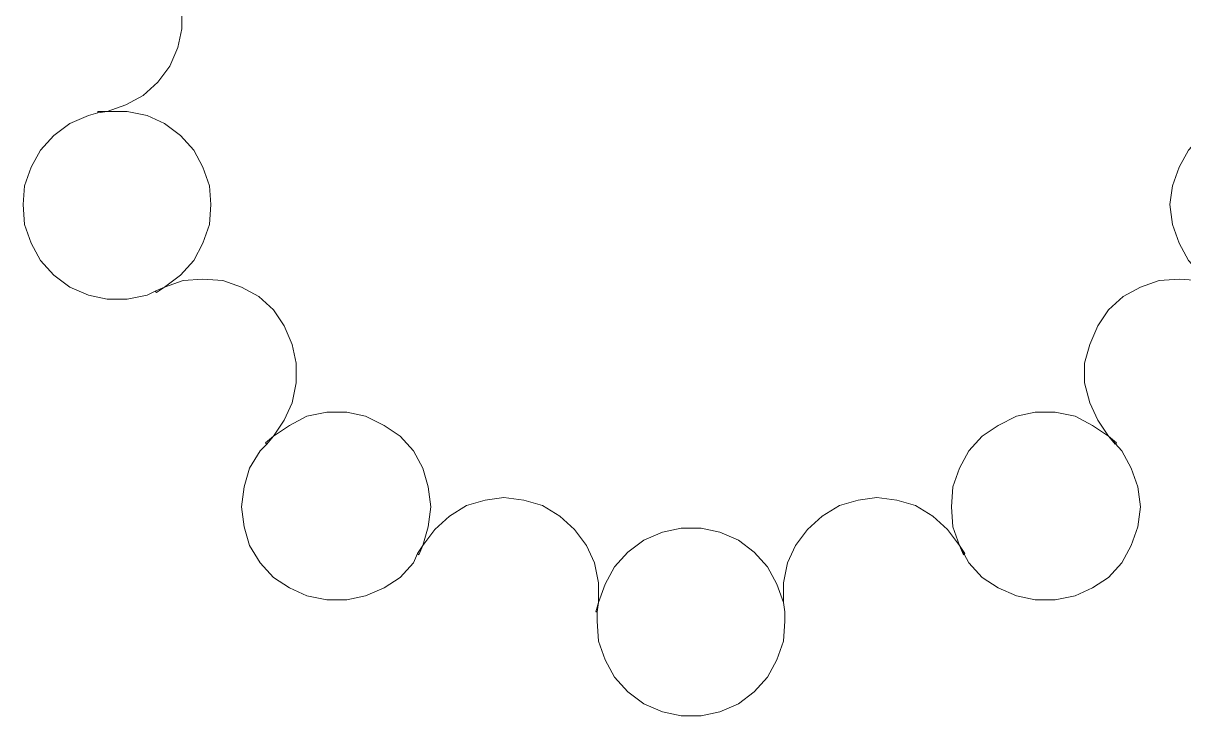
# Model space of a CAD drawing. Header units: millimetres. Extents: x -299 to 252, y -245 to 245.
# Drawn here: x -60.61 to -42.17, y -181.12 to -170.11 of the extents above; entities that cross this region are included whole.
import ezdxf

# ---------------------------------------------------------------- set-up
doc = ezdxf.new("R2010")
doc.units = ezdxf.units.MM
doc.header["$MEASUREMENT"] = 0

msp = doc.modelspace()

# ---------------------------------------------------------------- linework, layer by layer
at = {"lineweight": 9}
for points, knots in [([(-48.5069, -160.608), (-48.5069, -160.608), (-48.5281, -160.7562), (-48.5281, -160.7562), (-48.5281, -160.7562), (-48.5281, -160.7562), (-48.5281, -161.0737), (-48.5281, -161.0737), (-48.5281, -161.0737), (-48.5281, -161.0737), (-48.4646, -161.37), (-48.4646, -161.37), (-48.4646, -161.37), (-48.4646, -161.37), (-48.3376, -161.6664), (-48.3376, -161.6664), (-48.3376, -161.6664), (-48.3376, -161.6664), (-48.1471, -161.9204), (-48.1471, -161.9204), (-48.1471, -161.9204), (-48.1471, -161.9204), (-47.9142, -162.132), (-47.9142, -162.132), (-47.9142, -162.132), (-47.9142, -162.132), (-47.6391, -162.2802), (-47.6391, -162.2802), (-47.6391, -162.2802), (-47.6391, -162.2802), (-47.3427, -162.386), (-47.3427, -162.386), (-47.3427, -162.386), (-47.3427, -162.386), (-47.0464, -162.4072), (-47.0464, -162.4072), (-47.0464, -162.4072), (-47.0464, -162.4072), (-46.7289, -162.386), (-46.7289, -162.386), (-46.7289, -162.386), (-46.7289, -162.386), (-46.4326, -162.2802), (-46.4326, -162.2802), (-46.4326, -162.2802), (-46.4326, -162.2802), (-46.1574, -162.132), (-46.1574, -162.132), (-46.1574, -162.132), (-46.1574, -162.132), (-45.9246, -161.9204), (-45.9246, -161.9204), (-45.9246, -161.9204), (-45.9246, -161.9204), (-45.7341, -161.6664), (-45.7341, -161.6664), (-45.7341, -161.6664), (-45.7341, -161.6664), (-45.6706, -161.5182), (-45.6706, -161.5182), (-45.6706, -161.5182), (-45.6706, -161.5182), (-45.6494, -161.5394), (-45.6494, -161.5394), (-45.6494, -161.5394), (-45.6494, -161.5394), (-45.7341, -161.6664), (-45.7341, -161.6664), (-45.7341, -161.6664), (-45.7341, -161.6664), (-45.8399, -161.9627), (-45.8399, -161.9627), (-45.8399, -161.9627), (-45.8399, -161.9627), (-45.8611, -162.2802), (-45.8611, -162.2802), (-45.8611, -162.2802), (-45.8611, -162.2802), (-45.8399, -162.5977), (-45.8399, -162.5977), (-45.8399, -162.5977), (-45.8399, -162.5977), (-45.7341, -162.894), (-45.7341, -162.894), (-45.7341, -162.894), (-45.7341, -162.894), (-45.5859, -163.1692), (-45.5859, -163.1692), (-45.5859, -163.1692), (-45.5859, -163.1692), (-45.3742, -163.402), (-45.3742, -163.402), (-45.3742, -163.402), (-45.3742, -163.402), (-45.1202, -163.5714), (-45.1202, -163.5714), (-45.1202, -163.5714), (-45.1202, -163.5714), (-44.8239, -163.6984), (-44.8239, -163.6984), (-44.8239, -163.6984), (-44.8239, -163.6984), (-44.5276, -163.7619), (-44.5276, -163.7619), (-44.5276, -163.7619), (-44.5276, -163.7619), (-44.2101, -163.7619), (-44.2101, -163.7619), (-44.2101, -163.7619), (-44.2101, -163.7619), (-43.8926, -163.6984), (-43.8926, -163.6984), (-43.8926, -163.6984), (-43.8926, -163.6984), (-43.6174, -163.5714), (-43.6174, -163.5714), (-43.6174, -163.5714), (-43.6174, -163.5714), (-43.3634, -163.402), (-43.3634, -163.402), (-43.3634, -163.402), (-43.3634, -163.402), (-43.2576, -163.275), (-43.2576, -163.275), (-43.2576, -163.275), (-43.2576, -163.275), (-43.2364, -163.2962), (-43.2364, -163.2962), (-43.2364, -163.2962), (-43.2364, -163.2962), (-43.3634, -163.402), (-43.3634, -163.402), (-43.3634, -163.402), (-43.3634, -163.402), (-43.5327, -163.656), (-43.5327, -163.656), (-43.5327, -163.656), (-43.5327, -163.656), (-43.6597, -163.9312), (-43.6597, -163.9312), (-43.6597, -163.9312), (-43.6597, -163.9312), (-43.7444, -164.2487), (-43.7444, -164.2487), (-43.7444, -164.2487), (-43.7444, -164.2487), (-43.7444, -164.5662), (-43.7444, -164.5662), (-43.7444, -164.5662), (-43.7444, -164.5662), (-43.6597, -164.8625), (-43.6597, -164.8625), (-43.6597, -164.8625), (-43.6597, -164.8625), (-43.5327, -165.1589), (-43.5327, -165.1589), (-43.5327, -165.1589), (-43.5327, -165.1589), (-43.3634, -165.4129), (-43.3634, -165.4129), (-43.3634, -165.4129), (-43.3634, -165.4129), (-43.1306, -165.6034), (-43.1306, -165.6034), (-43.1306, -165.6034), (-43.1306, -165.6034), (-42.8554, -165.7727), (-42.8554, -165.7727), (-42.8554, -165.7727), (-42.8554, -165.7727), (-42.5591, -165.8574), (-42.5591, -165.8574), (-42.5591, -165.8574), (-42.5591, -165.8574), (-42.2416, -165.8997), (-42.2416, -165.8997), (-42.2416, -165.8997), (-42.2416, -165.8997), (-41.9241, -165.8574), (-41.9241, -165.8574), (-41.9241, -165.8574), (-41.9241, -165.8574), (-41.6277, -165.7727), (-41.6277, -165.7727), (-41.6277, -165.7727), (-41.6277, -165.7727), (-41.5007, -165.688), (-41.5007, -165.688), (-41.5007, -165.688), (-41.5007, -165.688), (-41.4796, -165.7092), (-41.4796, -165.7092), (-41.4796, -165.7092), (-41.4796, -165.7092), (-41.6277, -165.7727), (-41.6277, -165.7727), (-41.6277, -165.7727), (-41.6277, -165.7727), (-41.8817, -165.9632), (-41.8817, -165.9632), (-41.8817, -165.9632), (-41.8817, -165.9632), (-42.0934, -166.196), (-42.0934, -166.196), (-42.0934, -166.196), (-42.0934, -166.196), (-42.2416, -166.4712), (-42.2416, -166.4712), (-42.2416, -166.4712), (-42.2416, -166.4712), (-42.3474, -166.7675), (-42.3474, -166.7675), (-42.3474, -166.7675), (-42.3474, -166.7675), (-42.3897, -167.0639), (-42.3897, -167.0639), (-42.3897, -167.0639), (-42.3897, -167.0639), (-42.3474, -167.3814), (-42.3474, -167.3814), (-42.3474, -167.3814), (-42.3474, -167.3814), (-42.2416, -167.6777), (-42.2416, -167.6777), (-42.2416, -167.6777), (-42.2416, -167.6777), (-42.0934, -167.9529), (-42.0934, -167.9529), (-42.0934, -167.9529), (-42.0934, -167.9529), (-41.8817, -168.1857), (-41.8817, -168.1857), (-41.8817, -168.1857), (-41.8817, -168.1857), (-41.6277, -168.3762), (-41.6277, -168.3762), (-41.6277, -168.3762), (-41.6277, -168.3762), (-41.3526, -168.5032), (-41.3526, -168.5032), (-41.3526, -168.5032), (-41.3526, -168.5032), (-41.0351, -168.5667), (-41.0351, -168.5667), (-41.0351, -168.5667), (-41.0351, -168.5667), (-40.7176, -168.5667), (-40.7176, -168.5667), (-40.7176, -168.5667), (-40.7176, -168.5667), (-41.0139, -168.6725), (-41.0139, -168.6725), (-41.0139, -168.6725), (-41.0139, -168.6725), (-41.2891, -168.8207), (-41.2891, -168.8207), (-41.2891, -168.8207), (-41.2891, -168.8207), (-41.5219, -169.0324), (-41.5219, -169.0324), (-41.5219, -169.0324), (-41.5219, -169.0324), (-41.7124, -169.2864), (-41.7124, -169.2864), (-41.7124, -169.2864), (-41.7124, -169.2864), (-41.8394, -169.5615), (-41.8394, -169.5615), (-41.8394, -169.5615), (-41.8394, -169.5615), (-41.9029, -169.879), (-41.9029, -169.879), (-41.9029, -169.879), (-41.9029, -169.879), (-41.9029, -170.1965), (-41.9029, -170.1965), (-41.9029, -170.1965), (-41.9029, -170.1965), (-41.8394, -170.4929), (-41.8394, -170.4929), (-41.8394, -170.4929), (-41.8394, -170.4929), (-41.7124, -170.7892), (-41.7124, -170.7892), (-41.7124, -170.7892), (-41.7124, -170.7892), (-41.5219, -171.0432), (-41.5219, -171.0432), (-41.5219, -171.0432), (-41.5219, -171.0432), (-41.2891, -171.2549), (-41.2891, -171.2549), (-41.2891, -171.2549), (-41.2891, -171.2549), (-41.0139, -171.403), (-41.0139, -171.403), (-41.0139, -171.403), (-41.0139, -171.403), (-40.7176, -171.5089), (-40.7176, -171.5089), (-40.7176, -171.5089), (-40.7176, -171.5089), (-40.5694, -171.5089), (-40.5694, -171.5089), (-40.5694, -171.5089), (-40.5694, -171.5089), (-40.5694, -171.53), (-40.5694, -171.53), (-40.5694, -171.53), (-40.5694, -171.53), (-40.7176, -171.5089), (-40.7176, -171.5089), (-40.7176, -171.5089), (-40.7176, -171.5089), (-41.0351, -171.5089), (-41.0351, -171.5089), (-41.0351, -171.5089), (-41.0351, -171.5089), (-41.3526, -171.5724), (-41.3526, -171.5724), (-41.3526, -171.5724), (-41.3526, -171.5724), (-41.6277, -171.6994), (-41.6277, -171.6994), (-41.6277, -171.6994), (-41.6277, -171.6994), (-41.8817, -171.8899), (-41.8817, -171.8899), (-41.8817, -171.8899), (-41.8817, -171.8899), (-42.0934, -172.1227), (-42.0934, -172.1227), (-42.0934, -172.1227), (-42.0934, -172.1227), (-42.2416, -172.3979), (-42.2416, -172.3979), (-42.2416, -172.3979), (-42.2416, -172.3979), (-42.3474, -172.6942), (-42.3474, -172.6942), (-42.3474, -172.6942), (-42.3474, -172.6942), (-42.3897, -172.9905), (-42.3897, -172.9905), (-42.3897, -172.9905), (-42.3897, -172.9905), (-42.3474, -173.308), (-42.3474, -173.308), (-42.3474, -173.308), (-42.3474, -173.308), (-42.2416, -173.6044), (-42.2416, -173.6044), (-42.2416, -173.6044), (-42.2416, -173.6044), (-42.0934, -173.8795), (-42.0934, -173.8795), (-42.0934, -173.8795), (-42.0934, -173.8795), (-41.8817, -174.1124), (-41.8817, -174.1124), (-41.8817, -174.1124), (-41.8817, -174.1124), (-41.6277, -174.3029), (-41.6277, -174.3029), (-41.6277, -174.3029), (-41.6277, -174.3029), (-41.4796, -174.3664), (-41.4796, -174.3664), (-41.4796, -174.3664), (-41.4796, -174.3664), (-41.5007, -174.3875), (-41.5007, -174.3875), (-41.5007, -174.3875), (-41.5007, -174.3875), (-41.6277, -174.3029), (-41.6277, -174.3029), (-41.6277, -174.3029), (-41.6277, -174.3029), (-41.9241, -174.197), (-41.9241, -174.197), (-41.9241, -174.197), (-41.9241, -174.197), (-42.2416, -174.1759), (-42.2416, -174.1759), (-42.2416, -174.1759), (-42.2416, -174.1759), (-42.5591, -174.197), (-42.5591, -174.197), (-42.5591, -174.197), (-42.5591, -174.197), (-42.8554, -174.3029), (-42.8554, -174.3029), (-42.8554, -174.3029), (-42.8554, -174.3029), (-43.1306, -174.451), (-43.1306, -174.451), (-43.1306, -174.451), (-43.1306, -174.451), (-43.3634, -174.6627), (-43.3634, -174.6627), (-43.3634, -174.6627), (-43.3634, -174.6627), (-43.5327, -174.9167), (-43.5327, -174.9167), (-43.5327, -174.9167), (-43.5327, -174.9167), (-43.6597, -175.213), (-43.6597, -175.213), (-43.6597, -175.213), (-43.6597, -175.213), (-43.7444, -175.5094), (-43.7444, -175.5094), (-43.7444, -175.5094), (-43.7444, -175.5094), (-43.7444, -175.8269), (-43.7444, -175.8269), (-43.7444, -175.8269), (-43.7444, -175.8269), (-43.6597, -176.1444), (-43.6597, -176.1444), (-43.6597, -176.1444), (-43.6597, -176.1444), (-43.5327, -176.4195), (-43.5327, -176.4195), (-43.5327, -176.4195), (-43.5327, -176.4195), (-43.3634, -176.6735), (-43.3634, -176.6735), (-43.3634, -176.6735), (-43.3634, -176.6735), (-43.2364, -176.7794), (-43.2364, -176.7794), (-43.2364, -176.7794), (-43.2364, -176.7794), (-43.2576, -176.8005), (-43.2576, -176.8005), (-43.2576, -176.8005), (-43.2576, -176.8005), (-43.3634, -176.6735), (-43.3634, -176.6735), (-43.3634, -176.6735), (-43.3634, -176.6735), (-43.6174, -176.5042), (-43.6174, -176.5042), (-43.6174, -176.5042), (-43.6174, -176.5042), (-43.8926, -176.356), (-43.8926, -176.356), (-43.8926, -176.356), (-43.8926, -176.356), (-44.2101, -176.2925), (-44.2101, -176.2925), (-44.2101, -176.2925), (-44.2101, -176.2925), (-44.5276, -176.2925), (-44.5276, -176.2925), (-44.5276, -176.2925), (-44.5276, -176.2925), (-44.8239, -176.356), (-44.8239, -176.356), (-44.8239, -176.356), (-44.8239, -176.356), (-45.1202, -176.5042), (-45.1202, -176.5042), (-45.1202, -176.5042), (-45.1202, -176.5042), (-45.3742, -176.6735), (-45.3742, -176.6735), (-45.3742, -176.6735), (-45.3742, -176.6735), (-45.5859, -176.9064), (-45.5859, -176.9064), (-45.5859, -176.9064), (-45.5859, -176.9064), (-45.7341, -177.1815), (-45.7341, -177.1815), (-45.7341, -177.1815), (-45.7341, -177.1815), (-45.8399, -177.4779), (-45.8399, -177.4779), (-45.8399, -177.4779), (-45.8399, -177.4779), (-45.8611, -177.7954), (-45.8611, -177.7954), (-45.8611, -177.7954), (-45.8611, -177.7954), (-45.8399, -178.1129), (-45.8399, -178.1129), (-45.8399, -178.1129), (-45.8399, -178.1129), (-45.7341, -178.4092), (-45.7341, -178.4092), (-45.7341, -178.4092), (-45.7341, -178.4092), (-45.6494, -178.5362), (-45.6494, -178.5362), (-45.6494, -178.5362), (-45.6494, -178.5362), (-45.6706, -178.5574), (-45.6706, -178.5574)], [0, 0, 0, 0, 0.0079365, 0.0079365, 0.0079365, 0.0079365, 0.015873, 0.015873, 0.015873, 0.015873, 0.0238095, 0.0238095, 0.0238095, 0.0238095, 0.031746, 0.031746, 0.031746, 0.031746, 0.0396825, 0.0396825, 0.0396825, 0.0396825, 0.047619, 0.047619, 0.047619, 0.047619, 0.0555556, 0.0555556, 0.0555556, 0.0555556, 0.0634921, 0.0634921, 0.0634921, 0.0634921, 0.0714286, 0.0714286, 0.0714286, 0.0714286, 0.0793651, 0.0793651, 0.0793651, 0.0793651, 0.0873016, 0.0873016, 0.0873016, 0.0873016, 0.0952381, 0.0952381, 0.0952381, 0.0952381, 0.1031746, 0.1031746, 0.1031746, 0.1031746, 0.1111111, 0.1111111, 0.1111111, 0.1111111, 0.1190476, 0.1190476, 0.1190476, 0.1190476, 0.1269841, 0.1269841, 0.1269841, 0.1269841, 0.1349206, 0.1349206, 0.1349206, 0.1349206, 0.1428571, 0.1428571, 0.1428571, 0.1428571, 0.1507937, 0.1507937, 0.1507937, 0.1507937, 0.1587302, 0.1587302, 0.1587302, 0.1587302, 0.1666667, 0.1666667, 0.1666667, 0.1666667, 0.1746032, 0.1746032, 0.1746032, 0.1746032, 0.1825397, 0.1825397, 0.1825397, 0.1825397, 0.1904762, 0.1904762, 0.1904762, 0.1904762, 0.1984127, 0.1984127, 0.1984127, 0.1984127, 0.2063492, 0.2063492, 0.2063492, 0.2063492, 0.2142857, 0.2142857, 0.2142857, 0.2142857, 0.2222222, 0.2222222, 0.2222222, 0.2222222, 0.2301587, 0.2301587, 0.2301587, 0.2301587, 0.2380952, 0.2380952, 0.2380952, 0.2380952, 0.2460317, 0.2460317, 0.2460317, 0.2460317, 0.2539683, 0.2539683, 0.2539683, 0.2539683, 0.2619048, 0.2619048, 0.2619048, 0.2619048, 0.2698413, 0.2698413, 0.2698413, 0.2698413, 0.2777778, 0.2777778, 0.2777778, 0.2777778, 0.2857143, 0.2857143, 0.2857143, 0.2857143, 0.2936508, 0.2936508, 0.2936508, 0.2936508, 0.3015873, 0.3015873, 0.3015873, 0.3015873, 0.3095238, 0.3095238, 0.3095238, 0.3095238, 0.3174603, 0.3174603, 0.3174603, 0.3174603, 0.3253968, 0.3253968, 0.3253968, 0.3253968, 0.3333333, 0.3333333, 0.3333333, 0.3333333, 0.3412698, 0.3412698, 0.3412698, 0.3412698, 0.3492063, 0.3492063, 0.3492063, 0.3492063, 0.3571429, 0.3571429, 0.3571429, 0.3571429, 0.3650794, 0.3650794, 0.3650794, 0.3650794, 0.3730159, 0.3730159, 0.3730159, 0.3730159, 0.3809524, 0.3809524, 0.3809524, 0.3809524, 0.3888889, 0.3888889, 0.3888889, 0.3888889, 0.3968254, 0.3968254, 0.3968254, 0.3968254, 0.4047619, 0.4047619, 0.4047619, 0.4047619, 0.4126984, 0.4126984, 0.4126984, 0.4126984, 0.4206349, 0.4206349, 0.4206349, 0.4206349, 0.4285714, 0.4285714, 0.4285714, 0.4285714, 0.4365079, 0.4365079, 0.4365079, 0.4365079, 0.4444444, 0.4444444, 0.4444444, 0.4444444, 0.452381, 0.452381, 0.452381, 0.452381, 0.4603175, 0.4603175, 0.4603175, 0.4603175, 0.468254, 0.468254, 0.468254, 0.468254, 0.4761905, 0.4761905, 0.4761905, 0.4761905, 0.484127, 0.484127, 0.484127, 0.484127, 0.4920635, 0.4920635, 0.4920635, 0.4920635, 0.5, 0.5, 0.5, 0.5, 0.5079365, 0.5079365, 0.5079365, 0.5079365, 0.515873, 0.515873, 0.515873, 0.515873, 0.5238095, 0.5238095, 0.5238095, 0.5238095, 0.531746, 0.531746, 0.531746, 0.531746, 0.5396825, 0.5396825, 0.5396825, 0.5396825, 0.547619, 0.547619, 0.547619, 0.547619, 0.5555556, 0.5555556, 0.5555556, 0.5555556, 0.5634921, 0.5634921, 0.5634921, 0.5634921, 0.5714286, 0.5714286, 0.5714286, 0.5714286, 0.5793651, 0.5793651, 0.5793651, 0.5793651, 0.5873016, 0.5873016, 0.5873016, 0.5873016, 0.5952381, 0.5952381, 0.5952381, 0.5952381, 0.6031746, 0.6031746, 0.6031746, 0.6031746, 0.6111111, 0.6111111, 0.6111111, 0.6111111, 0.6190476, 0.6190476, 0.6190476, 0.6190476, 0.6269841, 0.6269841, 0.6269841, 0.6269841, 0.6349206, 0.6349206, 0.6349206, 0.6349206, 0.6428571, 0.6428571, 0.6428571, 0.6428571, 0.6507937, 0.6507937, 0.6507937, 0.6507937, 0.6587302, 0.6587302, 0.6587302, 0.6587302, 0.6666667, 0.6666667, 0.6666667, 0.6666667, 0.6746032, 0.6746032, 0.6746032, 0.6746032, 0.6825397, 0.6825397, 0.6825397, 0.6825397, 0.6904762, 0.6904762, 0.6904762, 0.6904762, 0.6984127, 0.6984127, 0.6984127, 0.6984127, 0.7063492, 0.7063492, 0.7063492, 0.7063492, 0.7142857, 0.7142857, 0.7142857, 0.7142857, 0.7222222, 0.7222222, 0.7222222, 0.7222222, 0.7301587, 0.7301587, 0.7301587, 0.7301587, 0.7380952, 0.7380952, 0.7380952, 0.7380952, 0.7460317, 0.7460317, 0.7460317, 0.7460317, 0.7539683, 0.7539683, 0.7539683, 0.7539683, 0.7619048, 0.7619048, 0.7619048, 0.7619048, 0.7698413, 0.7698413, 0.7698413, 0.7698413, 0.7777778, 0.7777778, 0.7777778, 0.7777778, 0.7857143, 0.7857143, 0.7857143, 0.7857143, 0.7936508, 0.7936508, 0.7936508, 0.7936508, 0.8015873, 0.8015873, 0.8015873, 0.8015873, 0.8095238, 0.8095238, 0.8095238, 0.8095238, 0.8174603, 0.8174603, 0.8174603, 0.8174603, 0.8253968, 0.8253968, 0.8253968, 0.8253968, 0.8333333, 0.8333333, 0.8333333, 0.8333333, 0.8412698, 0.8412698, 0.8412698, 0.8412698, 0.8492063, 0.8492063, 0.8492063, 0.8492063, 0.8571429, 0.8571429, 0.8571429, 0.8571429, 0.8650794, 0.8650794, 0.8650794, 0.8650794, 0.8730159, 0.8730159, 0.8730159, 0.8730159, 0.8809524, 0.8809524, 0.8809524, 0.8809524, 0.8888889, 0.8888889, 0.8888889, 0.8888889, 0.8968254, 0.8968254, 0.8968254, 0.8968254, 0.9047619, 0.9047619, 0.9047619, 0.9047619, 0.9126984, 0.9126984, 0.9126984, 0.9126984, 0.9206349, 0.9206349, 0.9206349, 0.9206349, 0.9285714, 0.9285714, 0.9285714, 0.9285714, 0.9365079, 0.9365079, 0.9365079, 0.9365079, 0.9444444, 0.9444444, 0.9444444, 0.9444444, 0.952381, 0.952381, 0.952381, 0.952381, 0.9603175, 0.9603175, 0.9603175, 0.9603175, 0.968254, 0.968254, 0.968254, 0.968254, 0.9761905, 0.9761905, 0.9761905, 0.9761905, 0.984127, 0.984127, 0.984127, 0.984127, 1, 1, 1, 1]), ([(-59.4289, -171.53), (-59.4289, -171.53), (-59.5771, -171.5724), (-59.5771, -171.5724), (-59.5771, -171.5724), (-59.5771, -171.5724), (-59.8734, -171.6994), (-59.8734, -171.6994), (-59.8734, -171.6994), (-59.8734, -171.6994), (-60.1274, -171.8899), (-60.1274, -171.8899), (-60.1274, -171.8899), (-60.1274, -171.8899), (-60.3391, -172.1227), (-60.3391, -172.1227), (-60.3391, -172.1227), (-60.3391, -172.1227), (-60.4873, -172.3979), (-60.4873, -172.3979), (-60.4873, -172.3979), (-60.4873, -172.3979), (-60.5931, -172.6942), (-60.5931, -172.6942), (-60.5931, -172.6942), (-60.5931, -172.6942), (-60.6143, -172.9905), (-60.6143, -172.9905), (-60.6143, -172.9905), (-60.6143, -172.9905), (-60.5931, -173.308), (-60.5931, -173.308), (-60.5931, -173.308), (-60.5931, -173.308), (-60.4873, -173.6044), (-60.4873, -173.6044), (-60.4873, -173.6044), (-60.4873, -173.6044), (-60.3391, -173.8795), (-60.3391, -173.8795), (-60.3391, -173.8795), (-60.3391, -173.8795), (-60.1274, -174.1124), (-60.1274, -174.1124), (-60.1274, -174.1124), (-60.1274, -174.1124), (-59.8734, -174.3029), (-59.8734, -174.3029), (-59.8734, -174.3029), (-59.8734, -174.3029), (-59.5771, -174.4299), (-59.5771, -174.4299), (-59.5771, -174.4299), (-59.5771, -174.4299), (-59.2808, -174.4934), (-59.2808, -174.4934), (-59.2808, -174.4934), (-59.2808, -174.4934), (-58.9633, -174.4934), (-58.9633, -174.4934), (-58.9633, -174.4934), (-58.9633, -174.4934), (-58.6458, -174.4299), (-58.6458, -174.4299)], [0, 0, 0, 0, 0.0588235, 0.0588235, 0.0588235, 0.0588235, 0.1176471, 0.1176471, 0.1176471, 0.1176471, 0.1764706, 0.1764706, 0.1764706, 0.1764706, 0.2352941, 0.2352941, 0.2352941, 0.2352941, 0.2941176, 0.2941176, 0.2941176, 0.2941176, 0.3529412, 0.3529412, 0.3529412, 0.3529412, 0.4117647, 0.4117647, 0.4117647, 0.4117647, 0.4705882, 0.4705882, 0.4705882, 0.4705882, 0.5294118, 0.5294118, 0.5294118, 0.5294118, 0.5882353, 0.5882353, 0.5882353, 0.5882353, 0.6470588, 0.6470588, 0.6470588, 0.6470588, 0.7058824, 0.7058824, 0.7058824, 0.7058824, 0.7647059, 0.7647059, 0.7647059, 0.7647059, 0.8235294, 0.8235294, 0.8235294, 0.8235294, 0.8823529, 0.8823529, 0.8823529, 0.8823529, 1, 1, 1, 1]), ([(-59.4289, -171.53), (-59.4289, -171.53), (-59.4289, -171.5089), (-59.4289, -171.5089), (-59.4289, -171.5089), (-59.4289, -171.5089), (-59.2808, -171.5089), (-59.2808, -171.5089), (-59.2808, -171.5089), (-59.2808, -171.5089), (-59.4289, -171.53), (-59.4289, -171.53)], [0, 0, 0, 0, 0.25, 0.25, 0.25, 0.25, 0.5, 0.5, 0.5, 0.5, 1, 1, 1, 1]), ([(-58.9633, -171.5089), (-58.9633, -171.5089), (-59.2808, -171.5089), (-59.2808, -171.5089), (-59.2808, -171.5089), (-59.2808, -171.5089), (-58.9844, -171.403), (-58.9844, -171.403)], [0, 0, 0, 0, 0.3333333, 0.3333333, 0.3333333, 0.3333333, 1, 1, 1, 1]), ([(-43.1517, -176.9064), (-43.1517, -176.9064), (-43.3634, -176.6735), (-43.3634, -176.6735), (-43.3634, -176.6735), (-43.3634, -176.6735), (-43.6174, -176.5042), (-43.6174, -176.5042), (-43.6174, -176.5042), (-43.6174, -176.5042), (-43.8926, -176.356), (-43.8926, -176.356), (-43.8926, -176.356), (-43.8926, -176.356), (-44.2101, -176.2925), (-44.2101, -176.2925), (-44.2101, -176.2925), (-44.2101, -176.2925), (-44.5276, -176.2925), (-44.5276, -176.2925), (-44.5276, -176.2925), (-44.5276, -176.2925), (-44.8239, -176.356), (-44.8239, -176.356), (-44.8239, -176.356), (-44.8239, -176.356), (-45.1202, -176.5042), (-45.1202, -176.5042), (-45.1202, -176.5042), (-45.1202, -176.5042), (-45.3742, -176.6735), (-45.3742, -176.6735), (-45.3742, -176.6735), (-45.3742, -176.6735), (-45.5859, -176.9064), (-45.5859, -176.9064), (-45.5859, -176.9064), (-45.5859, -176.9064), (-45.7341, -177.1815), (-45.7341, -177.1815), (-45.7341, -177.1815), (-45.7341, -177.1815), (-45.8399, -177.4779), (-45.8399, -177.4779), (-45.8399, -177.4779), (-45.8399, -177.4779), (-45.8611, -177.7954), (-45.8611, -177.7954), (-45.8611, -177.7954), (-45.8611, -177.7954), (-45.8399, -178.1129), (-45.8399, -178.1129), (-45.8399, -178.1129), (-45.8399, -178.1129), (-45.7341, -178.4092), (-45.7341, -178.4092), (-45.7341, -178.4092), (-45.7341, -178.4092), (-45.5859, -178.6844), (-45.5859, -178.6844)], [0, 0, 0, 0, 0.0625, 0.0625, 0.0625, 0.0625, 0.125, 0.125, 0.125, 0.125, 0.1875, 0.1875, 0.1875, 0.1875, 0.25, 0.25, 0.25, 0.25, 0.3125, 0.3125, 0.3125, 0.3125, 0.375, 0.375, 0.375, 0.375, 0.4375, 0.4375, 0.4375, 0.4375, 0.5, 0.5, 0.5, 0.5, 0.5625, 0.5625, 0.5625, 0.5625, 0.625, 0.625, 0.625, 0.625, 0.6875, 0.6875, 0.6875, 0.6875, 0.75, 0.75, 0.75, 0.75, 0.8125, 0.8125, 0.8125, 0.8125, 0.875, 0.875, 0.875, 0.875, 1, 1, 1, 1]), ([(-56.7408, -176.8005), (-56.7408, -176.8005), (-56.8466, -176.9064), (-56.8466, -176.9064), (-56.8466, -176.9064), (-56.8466, -176.9064), (-57.0159, -177.1815), (-57.0159, -177.1815), (-57.0159, -177.1815), (-57.0159, -177.1815), (-57.1006, -177.4779), (-57.1006, -177.4779), (-57.1006, -177.4779), (-57.1006, -177.4779), (-57.1429, -177.7954), (-57.1429, -177.7954), (-57.1429, -177.7954), (-57.1429, -177.7954), (-57.1006, -178.1129), (-57.1006, -178.1129), (-57.1006, -178.1129), (-57.1006, -178.1129), (-57.0159, -178.4092), (-57.0159, -178.4092), (-57.0159, -178.4092), (-57.0159, -178.4092), (-56.8466, -178.6844), (-56.8466, -178.6844), (-56.8466, -178.6844), (-56.8466, -178.6844), (-56.6349, -178.9172), (-56.6349, -178.9172), (-56.6349, -178.9172), (-56.6349, -178.9172), (-56.3809, -179.0865), (-56.3809, -179.0865), (-56.3809, -179.0865), (-56.3809, -179.0865), (-56.1058, -179.2135), (-56.1058, -179.2135), (-56.1058, -179.2135), (-56.1058, -179.2135), (-55.7883, -179.277), (-55.7883, -179.277), (-55.7883, -179.277), (-55.7883, -179.277), (-55.4708, -179.277), (-55.4708, -179.277), (-55.4708, -179.277), (-55.4708, -179.277), (-55.1744, -179.2135), (-55.1744, -179.2135), (-55.1744, -179.2135), (-55.1744, -179.2135), (-54.8781, -179.0865), (-54.8781, -179.0865), (-54.8781, -179.0865), (-54.8781, -179.0865), (-54.6241, -178.9172), (-54.6241, -178.9172), (-54.6241, -178.9172), (-54.6241, -178.9172), (-54.4124, -178.6844), (-54.4124, -178.6844)], [0, 0, 0, 0, 0.0588235, 0.0588235, 0.0588235, 0.0588235, 0.1176471, 0.1176471, 0.1176471, 0.1176471, 0.1764706, 0.1764706, 0.1764706, 0.1764706, 0.2352941, 0.2352941, 0.2352941, 0.2352941, 0.2941176, 0.2941176, 0.2941176, 0.2941176, 0.3529412, 0.3529412, 0.3529412, 0.3529412, 0.4117647, 0.4117647, 0.4117647, 0.4117647, 0.4705882, 0.4705882, 0.4705882, 0.4705882, 0.5294118, 0.5294118, 0.5294118, 0.5294118, 0.5882353, 0.5882353, 0.5882353, 0.5882353, 0.6470588, 0.6470588, 0.6470588, 0.6470588, 0.7058824, 0.7058824, 0.7058824, 0.7058824, 0.7647059, 0.7647059, 0.7647059, 0.7647059, 0.8235294, 0.8235294, 0.8235294, 0.8235294, 0.8823529, 0.8823529, 0.8823529, 0.8823529, 1, 1, 1, 1]), ([(-45.5859, -178.6844), (-45.5859, -178.6844), (-45.3742, -178.9172), (-45.3742, -178.9172), (-45.3742, -178.9172), (-45.3742, -178.9172), (-45.1202, -179.0865), (-45.1202, -179.0865), (-45.1202, -179.0865), (-45.1202, -179.0865), (-44.8239, -179.2135), (-44.8239, -179.2135), (-44.8239, -179.2135), (-44.8239, -179.2135), (-44.5276, -179.277), (-44.5276, -179.277), (-44.5276, -179.277), (-44.5276, -179.277), (-44.2101, -179.277), (-44.2101, -179.277), (-44.2101, -179.277), (-44.2101, -179.277), (-43.8926, -179.2135), (-43.8926, -179.2135), (-43.8926, -179.2135), (-43.8926, -179.2135), (-43.6174, -179.0865), (-43.6174, -179.0865), (-43.6174, -179.0865), (-43.6174, -179.0865), (-43.3634, -178.9172), (-43.3634, -178.9172), (-43.3634, -178.9172), (-43.3634, -178.9172), (-43.1517, -178.6844), (-43.1517, -178.6844), (-43.1517, -178.6844), (-43.1517, -178.6844), (-43.0036, -178.4092), (-43.0036, -178.4092), (-43.0036, -178.4092), (-43.0036, -178.4092), (-42.8977, -178.1129), (-42.8977, -178.1129), (-42.8977, -178.1129), (-42.8977, -178.1129), (-42.8554, -177.7954), (-42.8554, -177.7954), (-42.8554, -177.7954), (-42.8554, -177.7954), (-42.8977, -177.4779), (-42.8977, -177.4779), (-42.8977, -177.4779), (-42.8977, -177.4779), (-43.0036, -177.1815), (-43.0036, -177.1815), (-43.0036, -177.1815), (-43.0036, -177.1815), (-43.1517, -176.9064), (-43.1517, -176.9064)], [0, 0, 0, 0, 0.0625, 0.0625, 0.0625, 0.0625, 0.125, 0.125, 0.125, 0.125, 0.1875, 0.1875, 0.1875, 0.1875, 0.25, 0.25, 0.25, 0.25, 0.3125, 0.3125, 0.3125, 0.3125, 0.375, 0.375, 0.375, 0.375, 0.4375, 0.4375, 0.4375, 0.4375, 0.5, 0.5, 0.5, 0.5, 0.5625, 0.5625, 0.5625, 0.5625, 0.625, 0.625, 0.625, 0.625, 0.6875, 0.6875, 0.6875, 0.6875, 0.75, 0.75, 0.75, 0.75, 0.8125, 0.8125, 0.8125, 0.8125, 0.875, 0.875, 0.875, 0.875, 1, 1, 1, 1]), ([(-51.4914, -179.4675), (-51.4914, -179.4675), (-51.4914, -179.6157), (-51.4914, -179.6157), (-51.4914, -179.6157), (-51.4914, -179.6157), (-51.4703, -179.9332), (-51.4703, -179.9332), (-51.4703, -179.9332), (-51.4703, -179.9332), (-51.3644, -180.2295), (-51.3644, -180.2295), (-51.3644, -180.2295), (-51.3644, -180.2295), (-51.2163, -180.5047), (-51.2163, -180.5047), (-51.2163, -180.5047), (-51.2163, -180.5047), (-51.0046, -180.7375), (-51.0046, -180.7375), (-51.0046, -180.7375), (-51.0046, -180.7375), (-50.7506, -180.928), (-50.7506, -180.928), (-50.7506, -180.928), (-50.7506, -180.928), (-50.4543, -181.055), (-50.4543, -181.055), (-50.4543, -181.055), (-50.4543, -181.055), (-50.1579, -181.1185), (-50.1579, -181.1185), (-50.1579, -181.1185), (-50.1579, -181.1185), (-49.8404, -181.1185), (-49.8404, -181.1185), (-49.8404, -181.1185), (-49.8404, -181.1185), (-49.5441, -181.055), (-49.5441, -181.055), (-49.5441, -181.055), (-49.5441, -181.055), (-49.2477, -180.928), (-49.2477, -180.928), (-49.2477, -180.928), (-49.2477, -180.928), (-48.9937, -180.7375), (-48.9937, -180.7375), (-48.9937, -180.7375), (-48.9937, -180.7375), (-48.7821, -180.5047), (-48.7821, -180.5047), (-48.7821, -180.5047), (-48.7821, -180.5047), (-48.6339, -180.2295), (-48.6339, -180.2295), (-48.6339, -180.2295), (-48.6339, -180.2295), (-48.5281, -179.9332), (-48.5281, -179.9332), (-48.5281, -179.9332), (-48.5281, -179.9332), (-48.5069, -179.6157), (-48.5069, -179.6157)], [0, 0, 0, 0, 0.0588235, 0.0588235, 0.0588235, 0.0588235, 0.1176471, 0.1176471, 0.1176471, 0.1176471, 0.1764706, 0.1764706, 0.1764706, 0.1764706, 0.2352941, 0.2352941, 0.2352941, 0.2352941, 0.2941176, 0.2941176, 0.2941176, 0.2941176, 0.3529412, 0.3529412, 0.3529412, 0.3529412, 0.4117647, 0.4117647, 0.4117647, 0.4117647, 0.4705882, 0.4705882, 0.4705882, 0.4705882, 0.5294118, 0.5294118, 0.5294118, 0.5294118, 0.5882353, 0.5882353, 0.5882353, 0.5882353, 0.6470588, 0.6470588, 0.6470588, 0.6470588, 0.7058824, 0.7058824, 0.7058824, 0.7058824, 0.7647059, 0.7647059, 0.7647059, 0.7647059, 0.8235294, 0.8235294, 0.8235294, 0.8235294, 0.8823529, 0.8823529, 0.8823529, 0.8823529, 1, 1, 1, 1])]:
    msp.add_open_spline(points, degree=3, knots=knots, dxfattribs=at)
for points in [[(-58.0954, -170.1965), (-58.0954, -170.1965), (-58.0954, -169.879), (-58.0954, -169.879)], [(-58.1589, -170.4929), (-58.1589, -170.4929), (-58.0954, -170.1965), (-58.0954, -170.1965)], [(-58.2859, -170.7892), (-58.2859, -170.7892), (-58.1589, -170.4929), (-58.1589, -170.4929)], [(-58.4764, -171.0432), (-58.4764, -171.0432), (-58.2859, -170.7892), (-58.2859, -170.7892)], [(-58.7093, -171.2549), (-58.7093, -171.2549), (-58.4764, -171.0432), (-58.4764, -171.0432)], [(-58.9844, -171.403), (-58.9844, -171.403), (-58.7093, -171.2549), (-58.7093, -171.2549)], [(-58.6458, -171.5724), (-58.6458, -171.5724), (-58.9633, -171.5089), (-58.9633, -171.5089)], [(-58.3706, -171.6994), (-58.3706, -171.6994), (-58.6458, -171.5724), (-58.6458, -171.5724)], [(-58.1166, -171.8899), (-58.1166, -171.8899), (-58.3706, -171.6994), (-58.3706, -171.6994)], [(-57.9049, -172.1227), (-57.9049, -172.1227), (-58.1166, -171.8899), (-58.1166, -171.8899)], [(-57.7568, -172.3979), (-57.7568, -172.3979), (-57.9049, -172.1227), (-57.9049, -172.1227)], [(-57.6509, -172.6942), (-57.6509, -172.6942), (-57.7568, -172.3979), (-57.7568, -172.3979)], [(-57.6298, -172.9905), (-57.6298, -172.9905), (-57.6509, -172.6942), (-57.6509, -172.6942)], [(-57.6509, -173.308), (-57.6509, -173.308), (-57.6298, -172.9905), (-57.6298, -172.9905)], [(-57.7568, -173.6044), (-57.7568, -173.6044), (-57.6509, -173.308), (-57.6509, -173.308)], [(-57.9049, -173.8795), (-57.9049, -173.8795), (-57.7568, -173.6044), (-57.7568, -173.6044)], [(-58.1166, -174.1124), (-58.1166, -174.1124), (-57.9049, -173.8795), (-57.9049, -173.8795)], [(-58.3706, -174.3029), (-58.3706, -174.3029), (-58.1166, -174.1124), (-58.1166, -174.1124)], [(-58.5188, -174.3664), (-58.5188, -174.3664), (-58.3706, -174.3029), (-58.3706, -174.3029)], [(-58.3706, -174.3029), (-58.3706, -174.3029), (-58.4976, -174.3875), (-58.4976, -174.3875)], [(-58.0743, -174.197), (-58.0743, -174.197), (-58.3706, -174.3029), (-58.3706, -174.3029)], [(-57.7568, -174.1759), (-57.7568, -174.1759), (-58.0743, -174.197), (-58.0743, -174.197)], [(-57.4393, -174.197), (-57.4393, -174.197), (-57.7568, -174.1759), (-57.7568, -174.1759)], [(-57.1429, -174.3029), (-57.1429, -174.3029), (-57.4393, -174.197), (-57.4393, -174.197)], [(-56.8678, -174.451), (-56.8678, -174.451), (-57.1429, -174.3029), (-57.1429, -174.3029)], [(-58.6458, -174.4299), (-58.6458, -174.4299), (-58.5188, -174.3664), (-58.5188, -174.3664)], [(-58.5188, -174.3664), (-58.5188, -174.3664), (-58.4976, -174.3875), (-58.4976, -174.3875)], [(-56.6349, -174.6627), (-56.6349, -174.6627), (-56.8678, -174.451), (-56.8678, -174.451)], [(-56.4656, -174.9167), (-56.4656, -174.9167), (-56.6349, -174.6627), (-56.6349, -174.6627)], [(-56.3386, -175.213), (-56.3386, -175.213), (-56.4656, -174.9167), (-56.4656, -174.9167)], [(-56.2751, -175.5094), (-56.2751, -175.5094), (-56.3386, -175.213), (-56.3386, -175.213)], [(-56.2751, -175.8269), (-56.2751, -175.8269), (-56.2751, -175.5094), (-56.2751, -175.5094)], [(-56.3386, -176.1444), (-56.3386, -176.1444), (-56.2751, -175.8269), (-56.2751, -175.8269)], [(-56.4656, -176.4195), (-56.4656, -176.4195), (-56.3386, -176.1444), (-56.3386, -176.1444)], [(-55.7883, -176.2925), (-55.7883, -176.2925), (-56.1058, -176.356), (-56.1058, -176.356)], [(-55.4708, -176.2925), (-55.4708, -176.2925), (-55.7883, -176.2925), (-55.7883, -176.2925)], [(-55.1744, -176.356), (-55.1744, -176.356), (-55.4708, -176.2925), (-55.4708, -176.2925)], [(-56.6349, -176.6735), (-56.6349, -176.6735), (-56.4656, -176.4195), (-56.4656, -176.4195)], [(-56.3809, -176.5042), (-56.3809, -176.5042), (-56.6349, -176.6735), (-56.6349, -176.6735)], [(-56.1058, -176.356), (-56.1058, -176.356), (-56.3809, -176.5042), (-56.3809, -176.5042)], [(-54.8781, -176.5042), (-54.8781, -176.5042), (-55.1744, -176.356), (-55.1744, -176.356)], [(-54.6241, -176.6735), (-54.6241, -176.6735), (-54.8781, -176.5042), (-54.8781, -176.5042)], [(-56.7619, -176.7794), (-56.7619, -176.7794), (-56.6349, -176.6735), (-56.6349, -176.6735)], [(-56.6349, -176.6735), (-56.6349, -176.6735), (-56.7408, -176.8005), (-56.7408, -176.8005)], [(-54.4124, -176.9064), (-54.4124, -176.9064), (-54.6241, -176.6735), (-54.6241, -176.6735)], [(-56.7619, -176.7794), (-56.7619, -176.7794), (-56.7408, -176.8005), (-56.7408, -176.8005)], [(-54.2643, -177.1815), (-54.2643, -177.1815), (-54.4124, -176.9064), (-54.4124, -176.9064)], [(-54.1796, -177.4779), (-54.1796, -177.4779), (-54.2643, -177.1815), (-54.2643, -177.1815)], [(-54.1373, -177.7954), (-54.1373, -177.7954), (-54.1796, -177.4779), (-54.1796, -177.4779)], [(-54.1796, -178.1129), (-54.1796, -178.1129), (-54.1373, -177.7954), (-54.1373, -177.7954)], [(-53.5658, -177.7742), (-53.5658, -177.7742), (-53.8409, -177.9435), (-53.8409, -177.9435)], [(-53.2694, -177.6895), (-53.2694, -177.6895), (-53.5658, -177.7742), (-53.5658, -177.7742)], [(-52.9731, -177.6472), (-52.9731, -177.6472), (-53.2694, -177.6895), (-53.2694, -177.6895)], [(-52.6556, -177.6895), (-52.6556, -177.6895), (-52.9731, -177.6472), (-52.9731, -177.6472)], [(-52.3593, -177.7742), (-52.3593, -177.7742), (-52.6556, -177.6895), (-52.6556, -177.6895)], [(-52.0841, -177.9435), (-52.0841, -177.9435), (-52.3593, -177.7742), (-52.3593, -177.7742)], [(-47.6391, -177.7742), (-47.6391, -177.7742), (-47.9142, -177.9435), (-47.9142, -177.9435)], [(-47.3427, -177.6895), (-47.3427, -177.6895), (-47.6391, -177.7742), (-47.6391, -177.7742)], [(-47.0464, -177.6472), (-47.0464, -177.6472), (-47.3427, -177.6895), (-47.3427, -177.6895)], [(-46.7289, -177.6895), (-46.7289, -177.6895), (-47.0464, -177.6472), (-47.0464, -177.6472)], [(-46.4326, -177.7742), (-46.4326, -177.7742), (-46.7289, -177.6895), (-46.7289, -177.6895)], [(-46.1574, -177.9435), (-46.1574, -177.9435), (-46.4326, -177.7742), (-46.4326, -177.7742)], [(-53.8409, -177.9435), (-53.8409, -177.9435), (-54.0738, -178.1552), (-54.0738, -178.1552)], [(-51.8513, -178.1552), (-51.8513, -178.1552), (-52.0841, -177.9435), (-52.0841, -177.9435)], [(-47.9142, -177.9435), (-47.9142, -177.9435), (-48.1471, -178.1552), (-48.1471, -178.1552)], [(-45.9246, -178.1552), (-45.9246, -178.1552), (-46.1574, -177.9435), (-46.1574, -177.9435)], [(-54.2643, -178.4092), (-54.2643, -178.4092), (-54.1796, -178.1129), (-54.1796, -178.1129)], [(-54.0738, -178.1552), (-54.0738, -178.1552), (-54.2643, -178.4092), (-54.2643, -178.4092)], [(-51.6608, -178.4092), (-51.6608, -178.4092), (-51.8513, -178.1552), (-51.8513, -178.1552)], [(-50.1579, -178.134), (-50.1579, -178.134), (-50.4543, -178.1975), (-50.4543, -178.1975)], [(-49.8404, -178.134), (-49.8404, -178.134), (-50.1579, -178.134), (-50.1579, -178.134)], [(-49.5441, -178.1975), (-49.5441, -178.1975), (-49.8404, -178.134), (-49.8404, -178.134)], [(-48.1471, -178.1552), (-48.1471, -178.1552), (-48.3376, -178.4092), (-48.3376, -178.4092)], [(-45.7341, -178.4092), (-45.7341, -178.4092), (-45.9246, -178.1552), (-45.9246, -178.1552)], [(-50.7506, -178.3245), (-50.7506, -178.3245), (-51.0046, -178.515), (-51.0046, -178.515)], [(-50.4543, -178.1975), (-50.4543, -178.1975), (-50.7506, -178.3245), (-50.7506, -178.3245)], [(-49.2477, -178.3245), (-49.2477, -178.3245), (-49.5441, -178.1975), (-49.5441, -178.1975)], [(-48.9937, -178.515), (-48.9937, -178.515), (-49.2477, -178.3245), (-49.2477, -178.3245)], [(-54.4124, -178.6844), (-54.4124, -178.6844), (-54.3489, -178.5362), (-54.3489, -178.5362)], [(-54.3489, -178.5362), (-54.3489, -178.5362), (-54.2643, -178.4092), (-54.2643, -178.4092)], [(-54.3489, -178.5362), (-54.3489, -178.5362), (-54.3278, -178.5574), (-54.3278, -178.5574)], [(-54.2643, -178.4092), (-54.2643, -178.4092), (-54.3278, -178.5574), (-54.3278, -178.5574)], [(-51.5338, -178.6844), (-51.5338, -178.6844), (-51.6608, -178.4092), (-51.6608, -178.4092)], [(-51.0046, -178.515), (-51.0046, -178.515), (-51.2163, -178.7479), (-51.2163, -178.7479)], [(-48.7821, -178.7479), (-48.7821, -178.7479), (-48.9937, -178.515), (-48.9937, -178.515)], [(-48.3376, -178.4092), (-48.3376, -178.4092), (-48.4646, -178.6844), (-48.4646, -178.6844)], [(-45.6706, -178.5574), (-45.6706, -178.5574), (-45.7341, -178.4092), (-45.7341, -178.4092)], [(-51.4703, -179.0019), (-51.4703, -179.0019), (-51.5338, -178.6844), (-51.5338, -178.6844)], [(-51.2163, -178.7479), (-51.2163, -178.7479), (-51.3644, -179.023), (-51.3644, -179.023)], [(-48.6339, -179.023), (-48.6339, -179.023), (-48.7821, -178.7479), (-48.7821, -178.7479)], [(-48.4646, -178.6844), (-48.4646, -178.6844), (-48.5281, -179.0019), (-48.5281, -179.0019)], [(-51.4703, -179.3194), (-51.4703, -179.3194), (-51.4703, -179.0019), (-51.4703, -179.0019)], [(-51.3644, -179.023), (-51.3644, -179.023), (-51.4703, -179.3194), (-51.4703, -179.3194)], [(-48.5281, -179.3194), (-48.5281, -179.3194), (-48.6339, -179.023), (-48.6339, -179.023)], [(-48.5281, -179.0019), (-48.5281, -179.0019), (-48.5281, -179.3194), (-48.5281, -179.3194)], [(-51.5126, -179.4675), (-51.5126, -179.4675), (-51.4703, -179.3194), (-51.4703, -179.3194)], [(-51.5126, -179.4675), (-51.5126, -179.4675), (-51.4914, -179.4675), (-51.4914, -179.4675)], [(-51.4703, -179.3194), (-51.4703, -179.3194), (-51.4914, -179.4675), (-51.4914, -179.4675)], [(-48.5281, -179.3194), (-48.5281, -179.3194), (-48.5069, -179.4675), (-48.5069, -179.4675)], [(-48.5069, -179.4675), (-48.5069, -179.4675), (-48.5281, -179.3194), (-48.5281, -179.3194)], [(-48.5069, -179.6157), (-48.5069, -179.6157), (-48.5069, -179.4675), (-48.5069, -179.4675)]]:
    msp.add_open_spline(points, degree=3, dxfattribs=at)

doc.saveas('drawing.dxf')
